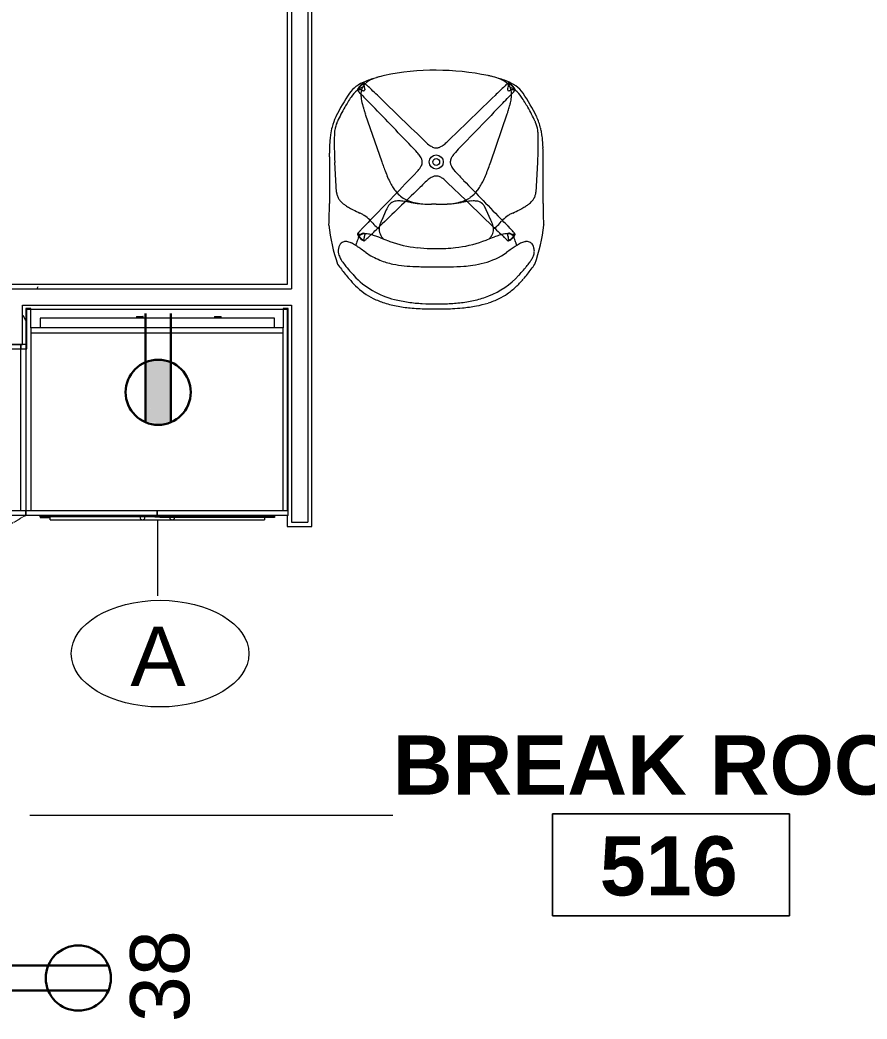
# Model space of a CAD drawing. Header units: inches. Extents: x 0 to 1865, y 0 to 1094.
# Drawn here: x 696 to 824.7, y 400.3 to 552.1 of the extents above; entities that cross this region are included whole.
import ezdxf

# ---------------------------------------------------------------- set-up
doc = ezdxf.new("R2010")
doc.units = ezdxf.units.IN
doc.header["$MEASUREMENT"] = 0
doc.linetypes.add('Hidden', pattern=[0.28125, 0.1875, -0.09375])
for name, color, linetype, lineweight in [('A-ANNO-NOTE', 131, 'Continuous', 9), ('A-AREA-IDEN', 2, 'Continuous', 9), ('A-WALL', 113, 'Continuous', 13), ('A-WALL-PATT', 111, 'Continuous', 13), ('I-FURN', 30, 'Continuous', 9), ('I-WALL', 2, 'Continuous', 13), ('Q-CASE', 31, 'Continuous', 9), ('Q-SPCQ', 91, 'Continuous', 9), ('Q-SPCQ-IDEN', 132, 'Continuous', 9)]:
    doc.layers.add(name, color=color, linetype=linetype, lineweight=lineweight)
doc.styles.add('Arial_1', font='arial.ttf', dxfattribs={"height": 9})
doc.styles.add('Swis721 Lt BT', font='swissl.ttf', dxfattribs={"height": 9})
doc.styles.add('Swis721 Lt BT_B', font='', dxfattribs={"height": 9})
doc.styles.get('Swis721 Lt BT_B').set_extended_font_data('Swis721 Lt BT', bold=True)
pattern_1 = [(0, (0, 0), (30.72, 7.68), [1.267, -21.773, 1.267, -21.773, -122.88]), (0, (0, 0), (30.72, 7.68), [-46.08, 1.267, -44.813, 1.267, -21.773, -53.76]), (0, (0, 0), (30.72, 7.68), [-115.2, 1.267, -14.093, 1.267, -37.133]), (120, (11.52, 3.84), (-22.011075, 22.7643), [1.267, -21.773, 1.267, -21.773, -122.88]), (120, (11.52, 3.84), (-22.011075, 22.7643), [-46.08, 1.267, -44.813, 1.267, -21.773, -53.76]), (120, (11.52, 3.84), (-22.011075, 22.7643), [-115.2, 1.267, -14.093, 1.267, -37.133]), (240, (15.36, 19.2), (-8.708925, -30.4443), [1.267, -21.773, 1.267, -21.773, -122.88]), (240, (15.36, 19.2), (-8.708925, -30.4443), [-46.08, 1.267, -44.813, 1.267, -21.773, -53.76]), (240, (15.36, 19.2), (-8.708925, -30.4443), [-115.2, 1.267, -14.093, 1.267, -37.133])]

# ---------------------------------------------------------------- blocks, each defined once
blk = doc.blocks.new('HermanMiller_Collection_Striad_Low-BackLoungeChair4-StarBase - Mid-Back 4-Star Base-7191014-Level 05 POWER _ SIGNAL')
at = {"layer": 'I-FURN'}
for p, q in [((0, 16.25), (-6.31, 16.25)), ((-4.6, 15.15), (-0.06, 15.41)), ((-7.78, 11.57), (-7.76, 11.61)), ((-7.78, 11.57), (-7.76, 11.61)), ((7.29, 10.78), (0.02, 8.28)), ((-9.01, 9.94), (-9.32, 9.66)), ((-7.28, 7.6), (-8.82, 8.29)), ((-6.41, 0), (-6.41, 0.72)), ((-8.82, -8.29), (-7.27, -7.6)), ((0.02, -8.28), (7.3, -10.78)), ((-9.32, -9.66), (-9.01, -9.94)), ((-8.82, -10.12), (-8.84, -10.09)), ((-7.76, -11.61), (-7.78, -11.57)), ((-7.76, -11.61), (-7.78, -11.57)), ((-0.06, -15.41), (-4.6, -15.15)), ((-6.31, -16.25), (0, -16.25))]:
    blk.add_line(p, q, dxfattribs=at)
for radius in [1.07, 0.511]:
    blk.add_circle((0, 0), radius, dxfattribs=at)
for centre, radius, start, end in [((-6.44, -11.34), 27.86, 96.5111, 109.0425), ((-9.25, 18.21), 1.9, 259.3449, 262.5473), ((-8.98, 20.25), 3.97, 262.5076, 265.3736), ((-8.64, 24.13), 7.86, 265.2158, 266.9322), ((-8.23, 31.7), 15.43, 266.901, 268.2472), ((-7.75, 47.22), 30.96, 268.2378, 269.4017), ((-7.23, 88.08), 71.83, 269.334, 269.904), ((-6.77, 180.13), 163.88, 269.7954, 270.1626), ((3.1, -36.27), 51.78, 91.1588, 93.5014), ((0.3, -179.04), 195.29, 89.8629, 90.0884), ((0.61, -48.4), 64.66, 89.3721, 89.8629), ((0.91, -21), 37.25, 87.9959, 89.3621), ((2.68, -18.59), 34.1, 87.2901, 91.0487), ((1.41, -5.67), 21.91, 85.5077, 87.9169), ((1.9, 0.66), 15.56, 82.3291, 85.4812), ((2.17, 2.76), 13.44, 81.7176, 82.2366), ((2.45, 4.48), 11.71, 75.8503, 81.8872), ((4.05, 9.72), 5.76, 82.0248, 87.6122), ((4.14, 10.74), 4.73, 66.732, 81.4113), ((3.21, 7.54), 8.55, 64.8082, 75.7656), ((4.39, 10.12), 5.71, 63.9219, 64.4775), ((-5.98, -10.94), 29.18, 55.7506, 63.821), ((0.56, -8.15), 28.16, 128.6663, 130.5971), ((9.23, -18.8), 41.89, 126.2275, 128.8197), ((-2.19, -3.14), 21.72, 129.0742, 132.1188), ((-8.47, 4.57), 11.77, 125.0891, 128.988), ((-10.67, 7.66), 7.98, 121.6188, 124.9618), ((-12.66, 10.91), 4.17, 113.6673, 121.7391), ((-13.26, 12.26), 2.69, 104.8395, 113.4044), ((-13.54, 13.28), 1.63, 87.7653, 104.7438), ((-13.54, 13.38), 1.53, 78.3733, 87.3072), ((-13.93, 11.23), 3.71, 75.1845, 79.236), ((-13.7, 12.11), 2.81, 71.0828, 75.1217), ((-13.11, 13.8), 1.02, 44.3844, 71.5212), ((-13.24, 13.67), 1.2, 39.8385, 44.6628), ((-13.07, 13.81), 0.984, 6.8666, 39.7682), ((-13.44, 13.76), 1.35, 352.2845, 7.0701), ((-1.47, 10.27), 6.22, 142.3844, 147.3329), ((-2.19, 10.81), 5.32, 140.4566, 142.2594), ((-3.94, 12.27), 3.04, 128.5198, 140.7789), ((-4.33, 12.76), 2.41, 117.2831, 128.4717), ((-4.38, 12.84), 2.32, 103.9068, 116.9211), ((-4.33, 12.66), 2.51, 98.714, 104.1104), ((-4.53, 13.97), 1.18, 93.4352, 98.7338), ((3.8, 9.87), 5.67, 65.4311, 67.0126), ((-5.83, -10.99), 28.64, 60.3964, 65.2627), ((-5.34, -9.94), 27.48, 56.4127, 60.2075), ((-8.67, 3.3), 12.6, 132.9116, 165.9639), ((-11.48, 4.97), 10.34, 135.1101, 153.5648), ((-6.71, 0.27), 17.04, 130.4374, 135.2207), ((29.74, -38.8), 69.58, 131.9293, 132.4713), ((-22.98, 18.76), 12.19, 325.5468, 327.5496), ((-18.51, 15.93), 6.91, 327.4663, 330.9865), ((-13.14, 9.83), 2.44, 74.3358, 79.0739), ((-13.31, 9.22), 3.08, 71.5026, 74.3999), ((-16.46, 14.8), 4.57, 330.8909, 335.2828), ((-15.01, 14.14), 2.97, 335.0828, 342.9295), ((-14, 13.83), 1.92, 342.9545, 352.381), ((18.41, -0.43), 28.81, 153.013, 155.2897), ((6.2, 5.77), 15.12, 151.3007, 152.9539), ((1.38, 8.42), 9.61, 147.2028, 151.3425), ((7.5, 9.44), 4.24, 37.5947, 56.0538), ((7.93, 9.58), 4.4, 36.8036, 55.1071), ((6.79, 8.71), 5.83, 28.5339, 36.8803), ((-5.53, 4.84), 10.09, 144.5588, 158.3207), ((-267, 194.17), 312.72, 324.0772, 324.2345), ((-33.18, 25.73), 24.55, 324.2773, 325.6076), ((-17.74, -4.12), 17.13, 68.9814, 71.6055), ((-11.87, 10.97), 0.108, 165.2444, 213.1191), ((-11.29, 10.82), 0.706, 149.643, 165.2444), ((-10.42, 11.92), 1.83, 213.1191, 220.9455), ((-9.91, 9.91), 2.37, 135.0296, 147.4414), ((-11.81, 11.05), 0.0657, 160.17, 259.942), ((-11.48, 10.93), 0.413, 149.7735, 160.17), ((-11.3, 10.82), 0.628, 144.202, 149.9374), ((-11.79, 11.16), 0.178, 259.942, 270.2055), ((-9.71, 9.7), 2.57, 125.2839, 144.7161), ((-7.72, 14.26), 5.41, 220.9455, 222.7982), ((-11.79, 11.47), 0.489, 270.3345, 275.7066), ((-11.35, 7.25), 3.76, 95.1583, 96.0571), ((-11.64, 10.46), 0.536, 90.8307, 95.0202), ((-11.64, 10.45), 0.537, 76.3924, 90.3646), ((-15.95, 0.52), 12.16, 68.7693, 69.0293), ((-9.9, 9.9), 2.38, 123.5437, 135.0296), ((-11.96, 10.72), 1.21, 57.2738, 69.7762), ((-11.71, 10.17), 0.826, 70.0726, 76.4096), ((-12.04, 9.28), 1.78, 67.0098, 69.9474), ((-6.33, 22.77), 12.87, 247.0493, 247.3743), ((-11.76, 11.05), 0.82, 21.2361, 56.5963), ((-10.7, 12.27), 1.49, 247.3743, 250.1992), ((-10.83, 11.31), 0.68, 104.7104, 123.5437), ((-10.93, 11.63), 0.816, 250.214, 255.429), ((-10.83, 11.3), 0.628, 120.0626, 125.798), ((-10.93, 11.48), 0.413, 109.0082, 120.2265), ((-11.01, 11.34), 0.513, 255.2491, 261.5633), ((-11.03, 11.17), 0.348, 261.6115, 267.8116), ((-11.05, 11.82), 0.0613, 12.5681, 109.0082), ((-11.04, 11.09), 0.264, 267.8036, 275.9072), ((-10.98, 11.86), 0.116, 57.7461, 104.7104), ((-11.03, 11.02), 0.197, 275.3585, 315.6033), ((-11.93, 10.97), 1.01, 13.7575, 21.8572), ((-11.16, 11.79), 0.178, 359.7945, 12.5681), ((-11.47, 11.79), 0.489, 354.2934, 359.6655), ((-7.25, 11.35), 3.76, 173.9429, 174.8417), ((-10.46, 11.64), 0.536, 174.9798, 179.1693), ((-10.46, 11.64), 0.537, 179.6354, 193.6076), ((-10.17, 11.71), 0.826, 193.5904, 199.9274), ((-14.2, 10.87), 3.29, 349.6349, 357.48), ((-9.28, 12.04), 1.78, 200.0526, 202.9902), ((-12.36, 10.87), 1.45, 4.2953, 13.6883), ((-11.73, 10.66), 1.53, 50.0092, 57.7461), ((-22.77, 6.32), 12.87, 22.6257, 22.9507), ((-12.98, 10.81), 2.07, 357.455, 4.5295), ((-12.27, 10.7), 1.49, 19.8008, 22.6257), ((-11.02, 11.03), 0.197, 314.3967, 354.6415), ((-11.63, 10.93), 0.816, 14.571, 19.786), ((-11.34, 11.01), 0.513, 8.4367, 14.7509), ((-11.17, 11.03), 0.348, 2.1884, 8.3885), ((-11.09, 11.03), 0.264, 354.0928, 2.1964), ((-12.66, 9.55), 2.98, 48.3991, 50.1444), ((-14.8, 7.13), 6.21, 47.2433, 48.3991), ((-21.3, 0.1), 15.79, 46.6069, 47.2706), ((-36.77, -16.28), 38.32, 46.2507, 46.6225), ((-166.5, -151.7), 225.85, 46.0827, 46.2329), ((-277.3, -266.89), 385.68, 45.9112, 46.0954), ((-12.21, 13.64), 4.9, 313.8696, 326.486), ((-12.24, 13.65), 4.92, 326.5853, 332.3203), ((-11.9, 13.46), 4.54, 332.4411, 335.3514), ((16.24, -14.91), 27.2, 107.6142, 109.195), ((12.34, -2.68), 14.36, 105.5793, 107.5817), ((10.81, 3), 8.48, 98.2874, 105.9036), ((277.28, -266.91), 385.68, 133.9298, 134.0894), ((10.4, 5.65), 5.8, 94.3307, 98.0498), ((127.19, -111.11), 169.34, 133.6201, 133.9298), ((10.24, 7.74), 3.71, 86.5473, 94.3328), ((25.03, -3.91), 21.27, 132.7982, 133.6201), ((10.4, 9.33), 2.11, 39.0535, 88.4024), ((14.26, 7.72), 5.41, 130.9455, 132.7982), ((11.92, 10.42), 1.83, 123.1188, 130.9455), ((11.17, 11.03), 0.348, 171.6115, 177.8116), ((11.09, 11.03), 0.264, 177.8036, 185.9072), ((11.34, 11.01), 0.513, 165.2491, 171.5633), ((11.02, 11.03), 0.197, 185.3585, 225.6033), ((11.63, 10.93), 0.816, 160.214, 165.429), ((6.37, 8.56), 5.67, 27.6587, 37.7133), ((12.27, 10.7), 1.49, 157.3743, 160.1992), ((11.03, 11.02), 0.197, 224.3967, 264.6415), ((22.77, 6.32), 12.87, 157.0493, 157.3743), ((10.97, 11.87), 0.109, 74.8545, 123.1188), ((9.28, 12.04), 1.78, 337.0098, 339.9474), ((10.17, 11.71), 0.826, 340.0726, 346.4096), ((11.05, 11.81), 0.0644, 70.4178, 169.1785), ((11.16, 11.79), 0.178, 169.1785, 180.2055), ((11.47, 11.79), 0.489, 180.3345, 185.7066), ((7.25, 11.35), 3.76, 5.1583, 6.0571), ((10.45, 11.64), 0.537, 346.3924, 0.3646), ((10.45, 11.64), 0.536, 0.8307, 5.0202), ((10.82, 11.28), 0.72, 58.8663, 74.8545), ((11.03, 11.09), 0.264, 264.0928, 272.1964), ((11.03, 11.17), 0.348, 272.1884, 278.3885), ((10.93, 11.48), 0.413, 59.7735, 70.4178), ((11.01, 11.34), 0.513, 278.4367, 284.7509), ((10.82, 11.3), 0.628, 54.202, 59.9374), ((10.93, 11.63), 0.816, 284.571, 289.786), ((9.9, 9.9), 2.37, 45.0295, 57.1761), ((9.7, 9.7), 2.57, 35.2839, 54.7161), ((10.7, 12.27), 1.49, 289.8008, 292.6257), ((6.32, 22.77), 12.87, 292.6257, 292.9507), ((12.04, 9.28), 1.78, 110.0526, 112.9902), ((11.71, 10.17), 0.826, 103.5904, 109.9274), ((11.64, 10.45), 0.537, 89.6354, 103.6076), ((9.9, 9.9), 2.38, 33.5209, 45.0295), ((11.64, 10.46), 0.536, 84.9798, 89.1693), ((11.35, 7.25), 3.76, 83.9429, 84.8417), ((7.13, 14.8), 6.21, 317.2433, 318.3991), ((11.79, 11.47), 0.489, 264.2934, 269.6655), ((9.55, 12.66), 2.98, 318.3991, 320.1444), ((11.79, 11.16), 0.178, 269.7945, 283.5242), ((11.3, 10.82), 0.628, 30.0626, 35.798), ((11.82, 11.04), 0.0595, 283.5242, 18.6895), ((10.66, 11.73), 1.53, 320.0092, 328.0201), ((11.48, 10.93), 0.413, 18.6895, 30.2265), ((11.31, 10.83), 0.682, 14.0724, 33.5209), ((5.33, 7.91), 7.49, 20.4826, 28.6171), ((11.87, 10.97), 0.1, 328.0201, 14.0724), ((9.73, 8.75), 3, 30.4279, 39.6103), ((-9.36, 4.02), 12.66, 153.9857, 162.2542), ((3.91, 25.04), 21.27, 222.7982, 223.6201), ((111.11, 127.19), 169.34, 223.6201, 223.9298), ((-24.84, 13.99), 14.4, 339.7853, 341.2898), ((-19.17, 12.07), 8.41, 341.2863, 343.8504), ((-16.19, 11.22), 5.31, 343.7077, 349.7363), ((266.91, 277.28), 385.68, 223.9298, 224.0894), ((-3.86, 3.92), 7.92, 133.5488, 140.3862), ((-37.54, 41.07), 42.23, 312.513, 312.8301), ((3206.87, 3336.5), 4626.69, 225.96807, 226.09696), ((-3173.38, 3295.2), 4573.73, 313.97588, 314.08943), ((-266.89, 277.3), 385.68, 315.9112, 316.0954), ((-151.7, 166.5), 225.85, 316.0827, 316.2329), ((-16.29, 36.77), 38.32, 316.2507, 316.6225), ((0.1, 21.3), 15.79, 316.6069, 317.2706), ((8.47, 8.01), 4.46, 22.2384, 30.4279), ((3.26, 7.13), 9.71, 15.1507, 20.5251), ((3.2, 5.85), 10.16, 21.0652, 22.2384), ((0.22, 6.29), 12.86, 14.4662, 15.2104), ((6.18, 7.04), 6.94, 17.2739, 20.7938), ((-5.99, 2.99), 16.18, 162.4014, 169.9492), ((-3.67, 4.1), 12.1, 158.3207, 168.1584), ((129.06, -44.78), 150.34, 159.2516, 159.6853), ((-9.81, 6.17), 2.64, 125.9981, 136.1649), ((-73.98, 32.13), 66.78, 339.2618, 339.749), ((-10.16, 6.66), 2.04, 98.7294, 126.0937), ((-10.24, 7.38), 1.31, 91.3186, 99.7341), ((-10.23, 6.87), 1.82, 79.091, 91.4564), ((-1.55, 2.06), 10.88, 140.6224, 142.4688), ((-3295.2, -3173.38), 4573.73, 43.98715, 44.08943), ((-10.38, 6), 2.7, 74.397, 79.4545), ((-10.66, 4.97), 3.77, 70.6067, 74.4113), ((-10.91, 4.25), 4.54, 69.1272, 70.7687), ((-12.17, 0.89), 8.12, 66.892, 69.2029), ((-12.79, -0.58), 9.72, 65.8462, 66.9366), ((-9.87, 1.77), 6.38, 63.1982, 66.0111), ((6.86, -13.57), 22.87, 110.4478, 112.9886), ((12.19, -27.76), 38.03, 109.2761, 110.4999), ((18.34, -45.14), 56.47, 108.9356, 109.3475), ((3336.5, -3206.87), 4626.69, 135.96807, 136.09696), ((3.12, 6.07), 10.16, 14.5033, 17.3602), ((-0.22, 5.18), 13.61, 11.4286, 14.6199), ((-25.09, -0.02), 39.03, 0.0239, 11.6669), ((-3.52, 1.79), 17.95, 165.2721, 172.0738), ((0.5, 3.22), 16.36, 168.1317, 174.215), ((4.79, 0.96), 17.92, 160.1232, 173.7386), ((54.3, -16.99), 70.58, 159.767, 160.0831), ((-8.42, 4.63), 3.17, 55.8197, 63.3495), ((-7.63, 5.8), 1.76, 42.6266, 55.589), ((-7.42, 6.01), 1.46, 21.0193, 42.2395), ((-7.82, 5.85), 1.9, 7.4813, 21.1536), ((-8.73, 5.73), 2.81, 359.6895, 7.5883), ((-0.72, 1.53), 5.95, 124.4198, 132.0052), ((0.53, -0.28), 8.15, 118.9581, 124.4968), ((1.73, -2.38), 10.56, 116.5706, 119.1406), ((4.13, -7.17), 15.92, 112.9506, 116.5931), ((0.52, 1.85), 22.79, 169.9942, 175.3926), ((9.87, 2.24), 25.77, 174.1348, 178.0002), ((-21.2, 6.9), 15.35, 350.211, 353.2104), ((-12.8, 5.89), 6.89, 353.3293, 355.9689), ((-10.5, 5.72), 4.58, 355.962, 359.8835), ((-1.67, 2.57), 4.54, 131.9315, 155.9921), ((13.99, 0.77), 36.31, 175.4012, 179.287), ((3.63, 0.82), 25.17, 172.1317, 177.0024), ((26.98, 1.5), 42.9, 177.8198, 179.2143), ((9.14, 0), 15.65, 167.6373, 172.0013), ((7.07, 1.33), 13.45, 169.382, 174.4497), ((-30.83, 8.5), 25.11, 349.2243, 350.3421), ((-0.73, 2.2), 5.54, 156.3897, 168.0114), ((-179.77, -166.19), 243.71, 43.4672, 43.9871), ((-59.31, 67.77), 88.89, 313.1299, 313.9759), ((18.43, 0.08), 39.99, 177.0529, 180.1154), ((104.81, 0.58), 120.74, 179.2827, 180.2749), ((9.51, 0.37), 22.67, 173.55, 178.6581), ((10.82, 0.95), 17.23, 174.4075, 178.388), ((1.04, 5.5), 3.61, 226.0561, 239.3506), ((0.46, 4.52), 2.47, 239.4847, 245.6023), ((0.15, 3.83), 1.72, 245.3915, 256.0405), ((0.01, 3.29), 1.16, 256.1057, 268.0037), ((-0.01, 3.23), 1.1, 270.3584, 282.8676), ((-0.1, 3.65), 1.53, 282.6046, 289.5828), ((-0.25, 4.07), 1.97, 289.577, 295.7372), ((-0.58, 4.75), 2.73, 295.7874, 303.5428), ((-1.16, 5.65), 3.8, 303.4383, 313.6701), ((49.88, 0.06), 72.2, 179.0792, 180.0498), ((44.53, -0.05), 66.85, 179.9545, 181.003), ((16.91, -0.13), 38.47, 179.8081, 182.3503), ((21.16, 0.03), 34.33, 178.5471, 180.0465), ((15.35, 0.79), 21.76, 178.3021, 180.1935), ((56.36, -0.11), 62.77, 179.9021, 180.7763), ((-5.65, -1.16), 3.8, 33.4383, 43.6701), ((-4.75, -0.58), 2.73, 25.7874, 33.5428), ((-4.07, -0.24), 1.97, 19.577, 25.7372), ((-3.65, -0.1), 1.53, 12.6046, 19.5828), ((-3.23, -0.01), 1.1, 0.3584, 12.8676), ((3.29, -0.01), 1.16, 166.1057, 178.0037), ((3.83, -0.15), 1.72, 155.3915, 166.0405), ((4.52, -0.46), 2.47, 149.4847, 155.6023), ((5.5, -1.04), 3.61, 136.0821, 149.3506), ((21.56, -0.46), 43.88, 181.003, 182.5989), ((108.83, -0.64), 124.76, 179.7062, 180.6675), ((12.73, -0.11), 25.9, 179.7549, 186.2238), ((-3336.5, 3206.87), 4626.69, 315.96807, 316.09696), ((23.15, -0.53), 29.56, 180.8371, 182.2309), ((-5.5, 1.04), 3.61, 316.0561, 329.3506), ((-4.52, 0.46), 2.47, 329.4847, 335.6023), ((-3.83, 0.15), 1.72, 335.3915, 346.0405), ((-3.29, 0.01), 1.16, 346.1057, 358.0037), ((3.23, 0.01), 1.1, 180.3584, 192.8676), ((3.65, 0.09), 1.53, 192.6046, 199.5828), ((4.07, 0.24), 1.97, 199.577, 205.7372), ((4.75, 0.57), 2.73, 205.7874, 213.5428), ((5.64, 1.16), 3.8, 213.4383, 223.6701), ((24.27, 18.12), 28.99, 222.4972, 223.9688), ((-25.03, 0.01), 38.96, 348.328, 359.9855), ((9.02, -1.05), 31.33, 182.5604, 185.3554), ((4.96, -0.7), 26.51, 182.1685, 186.7815), ((18.46, -1.74), 34.38, 180.5897, 184.0719), ((4.57, -1.03), 17.68, 186.1372, 199.9662), ((13.48, -0.89), 19.87, 182.2675, 184.3367), ((9.09, 0), 15.61, 188.414, 192.4179), ((6.8, -1.42), 13.18, 184.2174, 190.4292), ((115.58, -126.81), 170.45, 133.3661, 133.9824), ((1.16, -5.65), 3.8, 123.4383, 133.6949), ((0.57, -4.75), 2.73, 115.7874, 123.5428), ((0.24, -4.07), 1.97, 109.577, 115.7372), ((0.09, -3.65), 1.53, 102.6046, 109.5828), ((0.01, -3.23), 1.1, 90.3584, 102.8676), ((-0.01, -3.29), 1.16, 76.1057, 88.0037), ((-0.15, -3.83), 1.72, 65.3915, 76.0405), ((-0.46, -4.52), 2.47, 59.4847, 65.6023), ((-1.04, -5.5), 3.61, 46.0821, 59.3506), ((-3206.87, -3336.5), 4626.69, 45.96807, 46.09696), ((3295.2, 3173.38), 4573.73, 223.96877, 224.08943), ((-0.53, -2), 21.73, 185.2054, 190.8528), ((-2.8, -1.65), 18.69, 186.7085, 193.2562), ((4.85, -2.66), 20.74, 184.1959, 188.0327), ((3173.38, -3295.2), 4573.73, 133.98243, 134.08943), ((-31.83, -8.73), 26.14, 9.4204, 10.8467), ((-0.2, -2.05), 6.09, 192.3994, 196.8001), ((-19.3, -6.63), 13.44, 7.2818, 9.3419), ((-1.42, -2.45), 4.81, 196.5012, 214.6586), ((-6.91, -2.64), 14.46, 193.179, 201.641), ((-1.24, -3.52), 14.59, 188.0283, 194.8403), ((-14.88, -6.06), 8.98, 4.1936, 7.236), ((-8.52, -5.74), 2.6, 350.4014, 358.8998), ((-10.21, -5.71), 4.29, 358.941, 4.1723), ((-1.44, -2.37), 4.83, 215.5242, 233.2651), ((-6.38, -3.12), 15.78, 190.8558, 197.5253), ((-5.13, -4.61), 10.55, 194.53, 215.2146), ((63.11, 20.15), 79.94, 199.9043, 200.4438), ((-9.44, -2.67), 5.39, 293.7842, 296.9999), ((-8.49, -4.51), 3.32, 296.7637, 302.1417), ((-7.82, -5.55), 2.08, 301.9, 309.3495), ((-7.44, -6), 1.49, 308.9592, 341.5069), ((-7.84, -5.86), 1.92, 341.2826, 350.3078), ((0.06, -0.45), 7.28, 232.8192, 239.0122), ((1.62, 2.17), 10.32, 239.0646, 243.4487), ((3.61, 6.09), 14.72, 243.3475, 244.1349), ((4.72, 8.45), 17.33, 244.2537, 247.6006), ((7.95, 16.33), 25.84, 247.6359, 249.8833), ((-9.77, -4.19), 12.22, 197.5008, 206.1151), ((-8.94, -3.51), 12.25, 201.3354, 227.357), ((197.02, 70.37), 222.96, 200.5164, 200.8089), ((-9.64, -6.01), 2.87, 223.9541, 226.7714), ((-9.95, -6.35), 2.41, 226.5171, 237.6087), ((-29.77, -15.77), 19.64, 19.5696, 20.682), ((-10.17, -6.69), 2.01, 237.5546, 262.1524), ((266.89, -277.3), 385.68, 135.9112, 136.0954), ((-10.24, -7.3), 1.39, 261.5633, 263.9602), ((-10.22, -7.04), 1.66, 264.3682, 277.7277), ((-1.55, -2.06), 10.88, 217.5321, 219.3776), ((-10.37, -6), 2.7, 277.9052, 288.0331), ((-3.86, -3.92), 7.92, 219.6138, 226.4512), ((-10.91, -4.25), 4.54, 287.6293, 290.8728), ((-12.37, -0.4), 8.65, 290.8528, 294.2477), ((15.14, 35.97), 46.76, 249.8833, 251.1285), ((-266.91, -277.28), 385.68, 43.9298, 44.0894), ((4.03, -6.3), 9.23, 339.9283, 347.0135), ((-3.27, -4.52), 16.73, 346.6816, 348.4273), ((-11.78, -5.18), 9.98, 206.0916, 214.2631), ((-7.13, -14.8), 6.21, 137.2433, 138.3991), ((-0.1, -21.3), 15.79, 136.6069, 137.2706), ((16.28, -36.77), 38.32, 136.2507, 136.6225), ((151.7, -166.5), 225.85, 136.0827, 136.2329), ((-21.03, -12.67), 10.37, 17.4769, 19.5737), ((-16.78, -11.36), 5.92, 11.4034, 17.7269), ((-14.64, -10.92), 3.74, 4.393, 11.3496), ((-277.28, 266.91), 385.68, 313.9298, 314.0894), ((-37.54, -41.07), 42.23, 47.1699, 47.487), ((-12.21, -13.64), 4.9, 33.514, 46.1304), ((277.3, 266.89), 385.68, 225.9112, 226.0954), ((10.44, -9.36), 2.07, 281.2311, 323.6596), ((-111.11, -127.19), 169.34, 43.6201, 43.9298), ((-3.91, -25.04), 21.27, 42.7982, 43.6201), ((7.72, -14.26), 5.41, 40.9455, 42.7982), ((4.98, -7.75), 7.88, 332.8778, 340.6612), ((9.33, -8.48), 3.49, 322.768, 333.267), ((2.72, -6.96), 10.28, 340.6562, 345.6662), ((7.44, -7.54), 5.59, 333.3195, 339.8349), ((7.44, -7.54), 5.59, 339.3961, 339.8349), ((-11.09, -4.64), 10.85, 214.5691, 223.2956), ((-7.44, -1.18), 15.88, 223.3592, 229.3645), ((-251.44, -182.75), 293.43, 35.7307, 35.8981), ((-33.41, -25.89), 24.83, 34.0718, 35.7145), ((-21.29, -17.66), 10.18, 31.5641, 33.9665), ((-13.35, -9.1), 3.2, 285.3288, 288.5023), ((-17.84, 4.4), 17.42, 288.4167, 290.9968), ((-11.87, -10.97), 0.11, 143.9246, 193.6813), ((-11.31, -10.83), 0.682, 193.6813, 213.5209), ((-9.55, -12.66), 2.98, 138.3991, 143.9246), ((-11.81, -11.05), 0.0648, 100.5541, 199.6692), ((-9.9, -9.9), 2.38, 213.5209, 225.0295), ((-11.48, -10.93), 0.413, 199.6692, 210.2265), ((-11.3, -10.83), 0.628, 210.0626, 215.798), ((-11.79, -11.16), 0.178, 89.7945, 100.5541), ((-9.71, -9.71), 2.57, 215.2839, 234.7161), ((-11.79, -11.47), 0.489, 84.2934, 89.6655), ((-11.35, -7.25), 3.76, 263.9429, 264.8417), ((-11.64, -10.46), 0.536, 264.9798, 269.1693), ((-11.64, -10.46), 0.537, 269.6354, 283.6076), ((-15.91, -0.61), 12.06, 290.9697, 291.2317), ((-9.91, -9.91), 2.37, 225.0295, 237.1761), ((-12.05, -10.54), 1.41, 291.0772, 294.4559), ((-11.71, -10.17), 0.826, 283.5904, 289.9274), ((-11.95, -10.74), 1.19, 294.2051, 300.6011), ((-12.04, -9.28), 1.78, 290.0526, 292.9902), ((-6.33, -22.77), 12.87, 112.6257, 112.9507), ((-11.76, -11.05), 0.817, 299.8491, 343.3825), ((-10.7, -12.27), 1.49, 109.8008, 112.6257), ((-10.93, -11.63), 0.816, 104.571, 109.786), ((-10.83, -11.3), 0.628, 234.202, 239.9374), ((-10.82, -11.28), 0.72, 238.8663, 254.1468), ((-11.01, -11.34), 0.513, 98.4367, 104.7509), ((-10.93, -11.48), 0.413, 239.7735, 251.46), ((-11.03, -11.17), 0.348, 92.1884, 98.3885), ((-11.04, -11.82), 0.0587, 251.46, 346.0305), ((-11.04, -11.09), 0.264, 84.0928, 92.1964), ((-11.03, -11.02), 0.197, 44.3967, 84.6415), ((-10.98, -11.85), 0.125, 254.1468, 303.3675), ((-10.46, -11.64), 0.537, 166.3924, 180.3646), ((-10.46, -11.64), 0.536, 180.8307, 185.0202), ((-7.25, -11.35), 3.76, 185.1583, 186.0571), ((-11.47, -11.79), 0.489, 0.3345, 5.7066), ((-11.16, -11.79), 0.178, 346.0305, 0.2055), ((-10.17, -11.71), 0.826, 160.0726, 166.4096), ((-12.18, -10.9), 1.27, 342.3462, 352.662), ((-9.28, -12.04), 1.78, 157.0098, 159.9474), ((-13.36, -10.81), 2.45, 358.0639, 4.1409), ((-12.69, -10.83), 1.78, 352.6258, 357.9446), ((-22.77, -6.33), 12.87, 337.0493, 337.3743), ((-11.92, -10.42), 1.83, 303.3675, 310.9455), ((-11.02, -11.03), 0.197, 5.3585, 45.6033), ((-12.27, -10.7), 1.49, 337.3743, 340.1992), ((-11.63, -10.93), 0.816, 340.214, 345.429), ((-11.34, -11.01), 0.513, 345.2491, 351.5633), ((-11.09, -11.04), 0.264, 357.8036, 5.9072), ((-11.17, -11.03), 0.348, 351.6115, 357.8116), ((-14.26, -7.72), 5.41, 310.9455, 312.7982), ((-25.04, 3.91), 21.27, 312.7982, 313.6201), ((-127.19, 111.11), 169.34, 313.6201, 313.9298), ((-12.24, -13.65), 4.92, 27.6797, 33.4147), ((-11.9, -13.46), 4.54, 24.6486, 27.5589), ((18.41, 0.43), 28.81, 204.7103, 206.987), ((15.97, 14.37), 26.6, 250.9942, 252.0466), ((13.27, 5.98), 17.79, 251.9664, 254.384), ((11.43, -0.61), 10.94, 254.4068, 257.0296), ((10.57, -4.49), 6.97, 256.7445, 263.9594), ((10.24, -7.59), 3.86, 263.9886, 273.343), ((166.5, 151.7), 225.85, 226.0827, 226.2329), ((7.5, -9.44), 4.24, 303.9462, 322.4053), ((36.77, 16.28), 38.32, 226.2507, 226.6225), ((21.3, -0.1), 15.79, 226.6069, 227.2706), ((7.89, -9.54), 4.46, 304.993, 325.1833), ((10.3, -8.75), 2.69, 273.4553, 281.5294), ((14.8, -7.13), 6.21, 227.2433, 228.3991), ((12.66, -9.55), 2.98, 228.3991, 230.1444), ((11.73, -10.66), 1.53, 230.0092, 237.9215), ((11.09, -11.04), 0.264, 174.0928, 182.1964), ((11.17, -11.03), 0.348, 182.1884, 188.3885), ((11.02, -11.03), 0.197, 134.3967, 174.6415), ((11.34, -11.01), 0.513, 188.4367, 194.7509), ((11.63, -10.93), 0.816, 194.571, 199.786), ((6.37, -8.56), 5.67, 322.2867, 332.3413), ((12.27, -10.7), 1.49, 199.8008, 202.6257), ((11.03, -11.02), 0.197, 95.3585, 135.6033), ((22.77, -6.33), 12.87, 202.6257, 202.9507), ((9.28, -12.04), 1.78, 20.0526, 22.9902), ((10.97, -11.87), 0.106, 237.9215, 284.2733), ((10.17, -11.71), 0.826, 13.5904, 19.9274), ((10.45, -11.64), 0.537, 359.6354, 13.6076), ((7.25, -11.35), 3.76, 353.9429, 354.8417), ((11.47, -11.79), 0.489, 174.2934, 179.6655), ((11.16, -11.79), 0.178, 179.7945, 193.8382), ((10.45, -11.64), 0.536, 354.9798, 359.1693), ((11.04, -11.82), 0.0589, 193.8382, 288.5841), ((10.83, -11.31), 0.68, 284.2733, 303.5437), ((11.03, -11.09), 0.264, 87.8036, 95.9072), ((11.03, -11.17), 0.348, 81.6115, 87.8116), ((10.93, -11.48), 0.413, 288.5841, 300.2265), ((11.01, -11.34), 0.513, 75.2491, 81.5633), ((10.93, -11.63), 0.816, 70.214, 75.429), ((10.82, -11.3), 0.628, 300.0626, 305.798), ((9.7, -9.71), 2.57, 305.2839, 324.7161), ((10.7, -12.27), 1.49, 67.3743, 70.1992), ((9.89, -9.9), 2.38, 303.5437, 315.0296), ((6.32, -22.77), 12.87, 67.0493, 67.3743), ((12.04, -9.28), 1.78, 247.0098, 249.9474), ((11.71, -10.17), 0.826, 250.0726, 256.4096), ((11.64, -10.46), 0.537, 256.3924, 270.3646), ((6.4, -8.47), 6.29, 325.0027, 332.8101), ((9.9, -9.91), 2.37, 315.0296, 325.5702), ((11.64, -10.46), 0.536, 270.8307, 275.0202), ((11.35, -7.25), 3.76, 275.1583, 276.0571), ((11.79, -11.47), 0.489, 90.3345, 95.7066), ((11.79, -11.16), 0.178, 76.0367, 90.2055), ((10.42, -11.92), 1.83, 33.2375, 40.9455), ((11.3, -10.83), 0.628, 324.202, 329.9374), ((11.82, -11.04), 0.0587, 341.458, 76.0367), ((11.48, -10.93), 0.413, 329.7735, 341.458), ((11.29, -10.82), 0.706, 323.3686, 344.9013), ((11.86, -10.98), 0.116, 344.9013, 33.2375), ((0.36, 7.91), 27.86, 229.3767, 233.3072), ((15.89, 23.71), 49.11, 227.5639, 227.9407), ((5.17, 11.71), 33.01, 227.8111, 229.5243), ((-3.77, 1.24), 19.24, 229.5281, 230.9879), ((-13.15, -9.83), 2.44, 281.0661, 285.2791), ((-16.91, -15.01), 5.06, 23.9511, 31.9042), ((-14.94, -14.12), 2.9, 17.0146, 23.68), ((-14.03, -13.84), 1.94, 7.676, 16.9494), ((-13.51, -13.76), 1.42, 355.6786, 7.5055), ((6.2, -5.77), 15.12, 207.0461, 208.6993), ((1.38, -8.42), 9.61, 208.6575, 212.7972), ((-1.47, -10.27), 6.22, 212.6671, 217.6156), ((-5.96, 10.9), 29.14, 296.1735, 304.2562), ((-5.34, 9.94), 27.48, 299.7925, 303.5873), ((29.95, 47.02), 76.9, 233.0392, 233.7461), ((-8.17, -4.25), 12.21, 230.8301, 234.5964), ((-6.44, 11.34), 27.86, 250.9575, 263.4889), ((-11.27, -8.61), 6.86, 234.5913, 238.499), ((-12.38, -10.42), 4.74, 238.4596, 242.1097), ((-13.08, -11.79), 3.2, 241.7256, 251.1942), ((-13.46, -12.92), 2, 251.162, 259.7306), ((-13.54, -13.4), 1.51, 259.4008, 281.6059), ((-13.91, -11.3), 3.64, 280.6982, 284.8584), ((-13.68, -12.19), 2.73, 284.8164, 288.9753), ((-13.18, -13.65), 1.18, 288.9831, 292.4089), ((-13.1, -13.82), 1, 292.263, 311.6776), ((-13.22, -13.69), 1.17, 311.7416, 320.2244), ((-13.09, -13.8), 1, 320.5145, 355.9612), ((-2.19, -10.81), 5.32, 217.7406, 219.5434), ((-3.94, -12.27), 3.04, 219.2211, 231.4802), ((-4.33, -12.76), 2.41, 231.5283, 242.7169), ((-4.38, -12.84), 2.32, 243.0789, 256.0932), ((-4.33, -12.66), 2.51, 255.8896, 261.286), ((-4.53, -13.97), 1.18, 261.2662, 266.5648), ((4.14, -10.74), 4.73, 278.5887, 293.268), ((3.8, -9.87), 5.67, 292.9874, 294.5689), ((-5.83, 10.99), 28.64, 294.7373, 299.6036), ((-9.25, -18.21), 1.91, 97.4544, 100.6549), ((-8.94, -20.6), 4.31, 94.7379, 97.3769), ((-8.48, -26.51), 10.24, 92.2802, 94.5784), ((-8.01, -37.47), 21.21, 91.3084, 92.3538), ((-7.51, -61.08), 44.83, 90.426, 91.2696), ((-6.77, -180.88), 164.62, 89.8385, 90.3723), ((3.1, 36.27), 51.78, 266.4986, 268.8412), ((0.33, 175.99), 192.24, 269.9026, 270.0629), ((0.52, 69.37), 85.62, 270.013, 270.373), ((0.77, 30.46), 46.72, 270.373, 271.0326), ((1.06, 15.05), 31.29, 271.0201, 272.0047), ((2.68, 18.59), 34.1, 268.9513, 272.7099), ((1.28, 8.61), 24.86, 272.0027, 272.2852), ((1.48, 4.56), 20.8, 272.1892, 274.8923), ((2, -1.48), 14.74, 274.8965, 278.2202), ((2.19, -2.93), 13.27, 278.2711, 279.9278), ((4.05, -9.72), 5.76, 272.3878, 277.9752), ((2.54, -4.85), 11.33, 279.8751, 283.2253), ((3.17, -7.44), 8.65, 283.0717, 295.2148), ((4.35, -10.06), 5.79, 295.7334, 296.1735)]:
    blk.add_arc(centre, radius, start, end, dxfattribs=at)
blk = doc.blocks.new('A-Refrigerator - A-Refrigerator-8094577-Level 05 POWER _ SIGNAL')
at = {"layer": 'Q-SPCQ'}
for p, q in [((17.81, 13.75), (-17.81, 13.75)), ((-17.81, 13.75), (-17.81, 12.3)), ((-3.18, 14), (-3.18, 13.75)), ((-3.16, 14), (-3.18, 14)), ((-3.18, 14), (-2.18, 14)), ((-2.18, 14), (-2.2, 14)), ((-2.18, 13.75), (-2.18, 14)), ((8.69, 14), (8.69, 13.75)), ((8.71, 14), (8.69, 14)), ((8.69, 14), (9.69, 14)), ((9.69, 14), (9.68, 14)), ((9.69, 13.75), (9.69, 14)), ((17.81, 12.3), (17.81, 13.75)), ((-17.81, -16.2), (-17.81, -16.25)), ((-17.81, -16.44), (-17.81, -16.25)), ((-17.81, -16.25), (17.81, -16.25)), ((-0.36, -16.44), (-17.81, -16.44)), ((-17.81, -16.44), (-17.81, -16.5)), ((-17.81, -16.5), (-16.31, -16.5)), ((-16.31, -16.88), (-16.31, -16.44)), ((-0.36, -16.25), (-0.36, -16.44)), ((-0.36, -16.44), (0.39, -16.44)), ((0.39, -16.5), (0.39, -16.25)), ((17.81, -16.5), (0.39, -16.5)), ((16.31, -16.5), (16.31, -16.88)), ((17.81, -16.25), (17.81, -16.2)), ((17.81, -16.25), (17.81, -16.5)), ((-16.31, -16.88), (16.31, -16.88))]:
    blk.add_line(p, q, dxfattribs=at)
for centre, start, end in [((-2.25, -16.5), 170.0766, 270), ((-2.25, -16.5), 270, 9.9234), ((2.25, -16.5), 180, 270), ((2.25, -16.5), 270, 360)]:
    blk.add_arc(centre, 0.375, start, end, dxfattribs=at)
blk = doc.blocks.new('CW Cupbd1 - Fridge 80_h x 24_d - 2 Doors-8094484-Level 05 POWER _ SIGNAL')
at = {"layer": 'Q-CASE', "lineweight": 20}
for p, q in [((2.75, -2.36), (2, -2.36)), ((2, -2.36), (2, -33.06)), ((2.75, -5.31), (2.75, -2.36)), ((41.84, -2.36), (41.09, -2.36)), ((41.09, -2.36), (41.09, -5.31)), ((41.84, -33.06), (41.84, -2.36))]:
    blk.add_line(p, q, dxfattribs=at)
at = {"layer": 'Q-CASE'}
for p, q in [((41.09, -5.31), (2.75, -5.31)), ((2.75, -5.31), (2.75, -6.06)), ((2.75, -6.06), (2.75, -33.06)), ((2.75, -6.06), (41.09, -6.06)), ((41.09, -6.06), (41.09, -5.31)), ((41.09, -33.06), (41.09, -6.06)), ((2, -33.06), (21.92, -33.06)), ((2, -33.06), (2, -33.81)), ((21.92, -33.81), (21.92, -33.06)), ((21.92, -33.06), (41.84, -33.06)), ((21.92, -33.06), (21.92, -33.81)), ((41.84, -33.81), (41.84, -33.06)), ((21.92, -33.81), (2, -33.81)), ((41.84, -33.81), (21.92, -33.81))]:
    blk.add_line(p, q, dxfattribs=at)
blk = doc.blocks.new('CW Cupbd Combined - Oven Tower 96_h x 24_d _2 Microwaves_ 2 pull out drawers_-7806626-Level 05 POWER _ SIGNAL')
at = {"layer": 'Q-CASE', "linetype": 'Hidden'}
for p, q in [((2, 31.31), (17.6, 40.32)), ((38.03, 31.31), (22.42, 40.32))]:
    blk.add_line(p, q, dxfattribs=at)
at = {"layer": 'Q-CASE'}
for p, q in [((2, 31.31), (20.01, 31.31)), ((2, 31.31), (2, 30.56)), ((20.01, 30.56), (2, 30.56)), ((20.01, 30.56), (20.01, 31.31)), ((20.01, 31.31), (38.03, 31.31)), ((20.01, 31.31), (20.01, 30.56)), ((38.03, 30.56), (20.01, 30.56)), ((38.03, 30.56), (38.03, 31.31))]:
    blk.add_line(p, q, dxfattribs=at)
at = {"layer": 'Q-CASE', "lineweight": 20}
for p, q in [((2, 5.31), (2, 30.56)), ((2.75, 30.56), (2.75, 5.31)), ((37.28, 5.31), (37.28, 30.56)), ((38.03, 30.56), (38.03, 5.31)), ((2.75, 5.31), (2, 5.31)), ((2.75, 6.06), (37.28, 6.06)), ((2.75, 5.31), (2.75, 6.06)), ((37.28, 5.31), (2.75, 5.31)), ((37.28, 6.06), (37.28, 5.31)), ((38.03, 5.31), (37.28, 5.31))]:
    blk.add_line(p, q, dxfattribs=at)
at = {"layer": 'Q-CASE', "linetype": 'Hidden'}
for centre, start, end in [((2, 31.31), 359.5, 30), ((38.03, 31.31), 150, 180.5)]:
    blk.add_arc(centre, 18.02, start, end, dxfattribs=at)
blk = doc.blocks.new('Room Tag - Room Name and Number-3379422-Level 05 POWER _ SIGNAL')
at = {"layer": 'A-AREA-IDEN'}
for p, q in [((-0.1881, -0.1636), (-0.1881, -0.0018)), ((-0.1881, -0.0018), (0.1869, -0.0018)), ((0.1869, -0.0018), (-0.1881, -0.0018)), ((-0.1881, -0.0018), (-0.1881, -0.1636)), ((0.1869, -0.0018), (0.1869, -0.1636)), ((0.1869, -0.1636), (0.1869, -0.0018)), ((0.1869, -0.1636), (-0.1881, -0.1636)), ((-0.1881, -0.1636), (0.1869, -0.1636))]:
    blk.add_line(p, q, dxfattribs=at)
blk = doc.blocks.new('Appliance_Specialty Equipment Tag - Standard-3515593-Level 05 POWER _ SIGNAL')
at = {"layer": 'Q-SPCQ-IDEN'}
blk.add_ellipse((-0.0499, 0.0037), major_axis=(-0.1406, 0), ratio=0.600473, dxfattribs=at)

msp = doc.modelspace()

# ---------------------------------------------------------------- hatches: boundary and pattern name
at = {"layer": 'A-ANNO-NOTE'}
for points in [[(715.08, 491), (717.29, 500.45), (717.19, 500.46), (715.23, 491.68)], [(715.08, 491), (717.19, 500.46), (717.09, 500.46), (715.22, 491.68)], [(715.08, 491), (717.09, 500.46), (716.99, 500.46), (715.21, 491.68)], [(715.08, 491), (716.89, 500.46), (716.8, 500.46), (715.2, 491.68)], [(715.08, 491), (716.8, 500.46), (716.7, 500.45), (715.19, 491.68)], [(715.08, 491), (716.99, 500.46), (716.89, 500.46), (715.21, 491.68)], [(715.08, 491), (717.39, 500.44), (717.29, 500.45), (715.23, 491.68)], [(715.08, 491), (716.7, 500.45), (716.6, 500.44), (715.19, 491.68)], [(715.08, 491), (717.48, 500.43), (717.39, 500.44), (715.24, 491.68)], [(715.08, 491), (716.6, 500.44), (716.5, 500.43), (715.18, 491.68)], [(715.08, 491), (717.58, 500.42), (717.48, 500.43), (715.25, 491.68)], [(715.08, 491), (716.5, 500.43), (716.4, 500.42), (715.17, 491.68)], [(715.08, 491), (717.68, 500.41), (717.58, 500.42), (715.26, 491.68)], [(715.08, 491), (716.4, 500.42), (716.31, 500.41), (715.16, 491.68)], [(715.08, 491), (717.78, 500.4), (717.68, 500.41), (715.26, 491.68)], [(715.08, 491), (716.31, 500.41), (716.21, 500.4), (715.16, 491.68)], [(715.08, 491), (717.87, 500.38), (717.78, 500.4), (715.27, 491.68)], [(715.08, 491), (716.21, 500.4), (716.11, 500.38), (715.15, 491.68)], [(715.08, 491), (717.97, 500.36), (717.87, 500.38), (715.28, 491.68)], [(715.08, 491), (716.11, 500.38), (716.01, 500.36), (715.14, 491.68)], [(715.08, 491), (718.07, 500.34), (717.97, 500.36), (715.29, 491.68)], [(715.08, 491), (716.01, 500.36), (715.92, 500.34), (715.14, 491.68)], [(715.08, 491), (718.16, 500.32), (718.07, 500.34), (715.29, 491.68)], [(715.08, 491), (715.92, 500.34), (715.82, 500.32), (715.13, 491.68)], [(715.08, 491), (718.26, 500.29), (718.16, 500.32), (715.3, 491.68)], [(715.08, 491), (715.82, 500.32), (715.73, 500.29), (715.12, 491.68)], [(715.08, 491), (718.35, 500.27), (718.26, 500.29), (715.31, 491.68)], [(715.08, 491), (715.73, 500.29), (715.63, 500.27), (715.12, 491.68)], [(715.08, 491), (718.45, 500.24), (718.35, 500.27), (715.32, 491.68)], [(715.08, 491), (715.63, 500.27), (715.54, 500.24), (715.11, 491.68)], [(715.08, 491), (718.54, 500.21), (718.45, 500.24), (715.32, 491.68)], [(715.08, 491), (715.54, 500.24), (715.44, 500.21), (715.1, 491.68)], [(715.08, 491), (718.63, 500.18), (718.54, 500.21), (715.33, 491.68)], [(715.08, 491), (715.44, 500.21), (715.35, 500.18), (715.1, 491.68)], [(715.08, 491), (718.73, 500.15), (718.63, 500.18), (715.34, 491.68)], [(715.08, 491), (715.35, 500.18), (715.26, 500.15), (715.09, 491.68)], [(715.08, 491), (718.82, 500.11), (718.73, 500.15), (715.35, 491.68)], [(715.08, 491), (715.26, 500.15), (715.17, 500.11), (715.08, 491.68)], [(715.08, 491), (718.91, 500.07), (718.82, 500.11), (715.35, 491.68)], [(715.08, 491), (715.17, 500.11), (715.08, 500.07), (715.08, 491.68)], [(718.91, 490.98), (718.91, 500.07), (715.08, 491)], [(718.82, 490.94), (718.91, 490.98), (715.17, 490.96)], [(718.45, 490.8), (718.82, 490.94), (715.17, 490.96)], [(718.45, 490.8), (715.17, 490.96), (715.44, 490.85)], [(716.01, 490.68), (718.45, 490.8), (715.44, 490.85)], [(716.5, 490.59), (718.45, 490.8), (716.01, 490.68)], [(716.89, 490.57), (718.45, 490.8), (716.5, 490.59)], [(716.89, 490.57), (717.97, 490.67), (718.45, 490.8)]]:
    msp.add_hatch(color=256, dxfattribs=at).paths.add_polyline_path(points, flags=0)
at = {"layer": 'A-WALL-PATT', "lineweight": 9}
h = msp.add_hatch(dxfattribs=at)
h.set_pattern_fill('FP_1', color=256, style=0, pattern_type=2)
h.set_pattern_definition(pattern_1)
h.paths.add_polyline_path([(736.61, 475.12), (737.23, 475.12), (737.23, 508.75), (736.61, 508.75), (736.61, 508.25), (736.73, 508.25), (736.73, 476.8), (736.61, 476.8)], flags=0)
h.paths.add_polyline_path([(736.61, 511.25), (737.23, 511.25), (737.21, 748), (736.61, 748), (736.61, 511.87)], flags=0)
h.paths.add_polyline_path([(737.2, 748.5), (737.23, 748.5), (737.23, 750.3), (736.61, 750.3), (736.61, 748.5)], flags=0)
h = msp.add_hatch(dxfattribs=at)
h.set_pattern_fill('FP_1', color=256, style=0, pattern_type=2)
h.set_pattern_definition(pattern_1)
h.paths.add_polyline_path([(739.73, 475.12), (740.36, 475.12), (740.36, 651.68), (739.73, 651.68), (739.73, 475.75), (737.23, 475.75), (737.25, 475.12), (739.73, 475.12)], flags=0)
h.paths.add_polyline_path([(739.73, 654.18), (740.36, 654.18), (740.36, 747.18), (739.73, 747.17), (739.73, 654.8)], flags=0)
h = msp.add_hatch(dxfattribs=at)
h.set_pattern_fill('FP_1', color=256, style=0, pattern_type=2)
h.set_pattern_definition(pattern_1)
h.paths.add_polyline_path([(495.14, 508.75), (495.76, 508.75), (495.76, 511.25), (507.01, 511.25), (507.01, 511.87), (495.14, 511.87), (495.14, 508.89)], flags=0)
h.paths.add_polyline_path([(696.39, 511.25), (736.61, 511.25), (736.61, 511.87), (580.89, 511.87), (580.89, 511.25), (694.06, 511.25)], flags=0)
h.paths.add_polyline_path([(519.01, 511.25), (578.39, 511.25), (578.39, 511.87), (519.01, 511.87), (519.01, 511.43)], flags=0)
h = msp.add_hatch(dxfattribs=at)
h.set_pattern_fill('FP_1', color=256, style=0, pattern_type=2)
h.set_pattern_definition(pattern_1)
h.paths.add_polyline_path([(635.52, 508.12), (693.89, 508.12), (693.89, 508.75), (519.01, 508.75), (519.01, 508.12), (615.2, 508.12)], flags=0)
h.paths.add_polyline_path([(734.67, 508.12), (736.61, 508.12), (736.61, 508.75), (696.39, 508.75), (696.39, 508.12), (696.89, 508.12), (696.89, 508.25), (697.01, 508.12), (723.32, 508.12)], flags=0)
h.paths.add_polyline_path([(498.26, 508.12), (507.01, 508.12), (507.01, 508.75), (498.26, 508.75)], flags=0)
h.paths.add_polyline_path([(495.76, 508.12), (495.76, 508.75), (495.14, 508.75), (495.14, 508.12)], flags=0)
h = msp.add_hatch(dxfattribs=at)
h.set_pattern_fill('FP_1', color=256, style=0, pattern_type=2)
h.set_pattern_definition(pattern_1)
h.paths.add_polyline_path([(696.39, 502.8), (696.89, 502.8), (696.89, 508.12), (696.39, 508.12), (696.39, 504.55)], flags=0)

# ---------------------------------------------------------------- linework, layer by layer
at = {"layer": 'A-ANNO-NOTE', "lineweight": 30}
for p, q in [((715.08, 507.47), (715.08, 490.95)), ((718.91, 507.47), (718.91, 490.95)), ((718.91, 507.47), (718.91, 490.95)), ((692.89, 408.42), (709.41, 408.42)), ((692.89, 408.42), (709.41, 408.42)), ((692.89, 404.59), (709.41, 404.59))]:
    msp.add_line(p, q, dxfattribs=at)
at = {"layer": 'A-ANNO-NOTE'}
for p, q in [((715.08, 500.07), (715.08, 491)), ((718.91, 490.98), (718.91, 500.07))]:
    msp.add_line(p, q, dxfattribs=at)
at = {"layer": 'A-ANNO-NOTE', "lineweight": 30}
for centre in [(716.99, 495.51), (704.85, 406.51)]:
    msp.add_circle(centre, 4.95, dxfattribs=at)
at = {"layer": 'A-ANNO-NOTE'}
for centre, radius, start, end in [((716.99, 495.51), 4.95, 67.2244, 112.7756), ((717.01, 495.06), 4.5, 244.5156, 294.9234)]:
    msp.add_arc(centre, radius, start, end, dxfattribs=at)
at = {"layer": 'A-AREA-IDEN'}
msp.add_line((697.49, 431.28), (752.63, 431.28), dxfattribs=at)
at = {"layer": 'A-WALL'}
for p, q in [((737.23, 750.3), (737.23, 511.25)), ((739.73, 651.68), (739.73, 475.75)), ((580.89, 511.25), (737.23, 511.25)), ((696.39, 508.75), (737.23, 508.75)), ((696.39, 502.75), (696.39, 508.75)), ((737.23, 508.75), (737.23, 475.75)), ((498.26, 502.75), (696.39, 502.75)), ((737.23, 475.75), (739.73, 475.75))]:
    msp.add_line(p, q, dxfattribs=at)
at = {"layer": 'I-WALL'}
for p, q in [((736.61, 748), (736.61, 511.87)), ((740.36, 475.12), (740.36, 651.05)), ((736.61, 511.87), (581.51, 511.87)), ((697.01, 508.12), (736.61, 508.12)), ((697.01, 502.12), (697.01, 508.12)), ((736.61, 508.12), (736.61, 477.55)), ((498.89, 502.12), (697.01, 502.12)), ((736.61, 476.8), (736.61, 475.12)), ((736.61, 475.12), (740.36, 475.12))]:
    msp.add_line(p, q, dxfattribs=at)
at = {"layer": 'Q-SPCQ-IDEN'}
msp.add_line((716.86, 476.12), (716.86, 464.6), dxfattribs=at)

# ---------------------------------------------------------------- block references
at = {"layer": 'A-AREA-IDEN', "xscale": 95.99999999999994, "yscale": 95.99999999999994, "zscale": 95.99999999999994}
msp.add_blockref('Room Tag - Room Name and Number-3379422-Level 05 POWER _ SIGNAL', (794.99, 431.65), dxfattribs=at)
at = {"layer": 'I-FURN', "rotation": 90.00000000000193}
msp.add_blockref('HermanMiller_Collection_Striad_Low-BackLoungeChair4-StarBase - Mid-Back 4-Star Base-7191014-Level 05 POWER _ SIGNAL', (759.25, 530.5), dxfattribs=at)
at = {"layer": 'Q-CASE'}
msp.add_blockref('CW Cupbd1 - Fridge 80_h x 24_d - 2 Doors-8094484-Level 05 POWER _ SIGNAL', (694.89, 510.61), dxfattribs=at)
at = {"layer": 'Q-CASE', "rotation": 180}
msp.add_blockref('CW Cupbd Combined - Oven Tower 96_h x 24_d _2 Microwaves_ 2 pull out drawers_-7806626-Level 05 POWER _ SIGNAL', (698.88, 508.11), dxfattribs=at)
at = {"layer": 'Q-SPCQ'}
msp.add_blockref('A-Refrigerator - A-Refrigerator-8094577-Level 05 POWER _ SIGNAL', (716.86, 493), dxfattribs=at)
at = {"layer": 'Q-SPCQ-IDEN', "xscale": 95.99999999999994, "yscale": 95.99999999999994, "zscale": 95.99999999999994}
msp.add_blockref('Appliance_Specialty Equipment Tag - Standard-3515593-Level 05 POWER _ SIGNAL', (722.06, 455.44), dxfattribs=at)

# ---------------------------------------------------------------- texts
at = {"layer": 'A-ANNO-NOTE', "insert": (712.72, 399.8), "char_height": 9, "width": 16.362, "attachment_point": 1, "rotation": 90, "style": 'Swis721 Lt BT'}
msp.add_mtext('38', dxfattribs=at)
at = {"layer": 'A-AREA-IDEN', "char_height": 9, "attachment_point": 1, "style": 'Swis721 Lt BT_B'}
for s, insert, width in [('BREAK ROOM', (752.63, 443.37), 102.414), ('516', (784.1, 428.05), 25.452)]:
    msp.add_mtext(s, dxfattribs=dict(at, insert=insert, width=width))
at = {"layer": 'Q-SPCQ-IDEN', "insert": (712.77, 459.9), "char_height": 9, "width": 10.302, "attachment_point": 1, "style": 'Arial_1'}
msp.add_mtext('A', dxfattribs=at)

doc.saveas('drawing.dxf')
